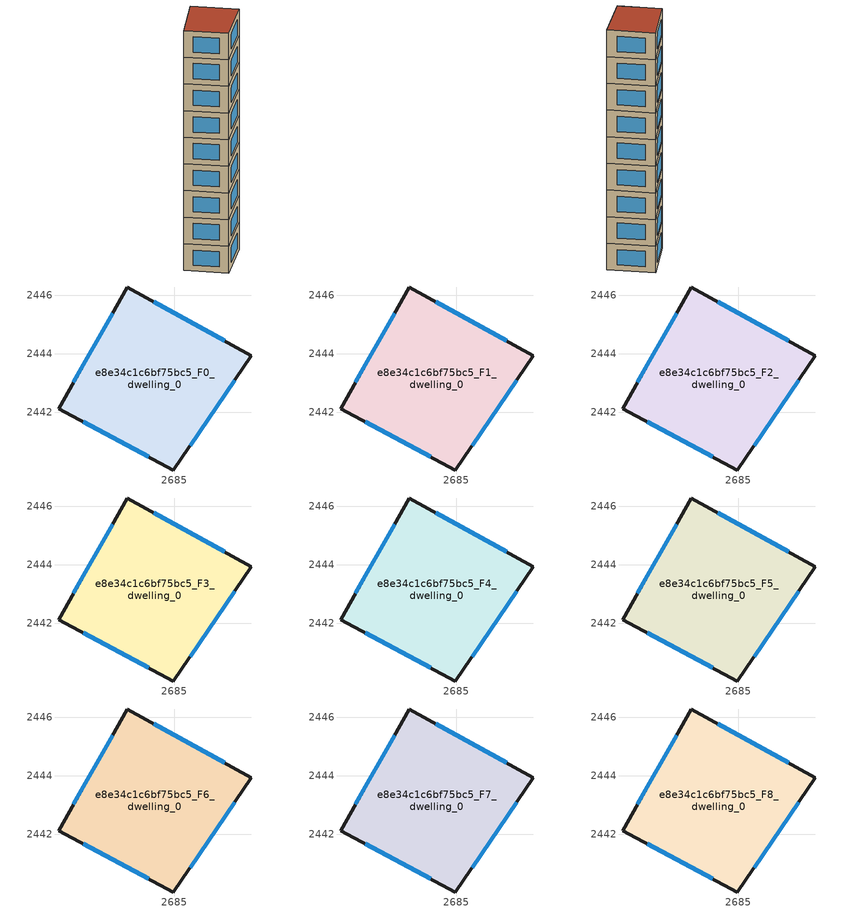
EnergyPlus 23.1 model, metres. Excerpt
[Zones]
e8e34c1c6bf75bc5_F0_dwelling_0
 floor ground (EU_floor_Construction): 2687.62,2443.93 2684.97,2440.04 2681.05,2442.13 2683.4,2446.27 z0
 wall outside (EU_wall_Construction): 2687.62,2443.93 2683.4,2446.27 2681.05,2442.13 2684.97,2440.04 2687.62,2443.93 z0:3
 window (EU_Window_Construction): 2686.72,2444.43 2684.3,2445.77 / 2685.53,2440.87 2687.05,2443.1 / 2681.89,2441.68 2684.13,2440.49 / 2682.89,2445.39 2681.55,2443.02 z0.64:2.36
e8e34c1c6bf75bc5_F1_dwelling_0
 floor to e8e34c1c6bf75bc5_F0_dwelling_0 (EU_floor_Construction): 2687.62,2443.93 2684.96,2440.04 2681.05,2442.13 2683.4,2446.27 z3
 wall outside (EU_wall_Construction): 2687.62,2443.93 2683.4,2446.27 2681.05,2442.13 2684.97,2440.04 2687.62,2443.93 z3:6
 window (EU_Window_Construction): 2686.72,2444.43 2684.3,2445.77 / 2685.53,2440.87 2687.05,2443.1 / 2681.89,2441.68 2684.13,2440.49 / 2682.89,2445.39 2681.55,2443.02 z3.64:5.36
e8e34c1c6bf75bc5_F2_dwelling_0
 floor to e8e34c1c6bf75bc5_F1_dwelling_0 (EU_floor_Construction): 2687.62,2443.93 2684.96,2440.04 2681.05,2442.13 2683.4,2446.27 z6
 wall outside (EU_wall_Construction): 2687.62,2443.93 2683.4,2446.27 2681.05,2442.13 2684.97,2440.04 2687.62,2443.93 z6:9
 window (EU_Window_Construction): 2686.72,2444.43 2684.3,2445.77 / 2685.53,2440.87 2687.05,2443.1 / 2681.89,2441.68 2684.13,2440.49 / 2682.89,2445.39 2681.55,2443.02 z6.64:8.36
e8e34c1c6bf75bc5_F3_dwelling_0
 floor to e8e34c1c6bf75bc5_F2_dwelling_0 (EU_floor_Construction): 2687.62,2443.93 2684.96,2440.04 2681.05,2442.13 2683.4,2446.27 z9
 wall outside (EU_wall_Construction): 2687.62,2443.93 2683.4,2446.27 2681.05,2442.13 2684.97,2440.04 2687.62,2443.93 z9:12
 window (EU_Window_Construction): 2686.72,2444.43 2684.3,2445.77 / 2685.53,2440.87 2687.05,2443.1 / 2681.89,2441.68 2684.13,2440.49 / 2682.89,2445.39 2681.55,2443.02 z9.64:11.36
e8e34c1c6bf75bc5_F4_dwelling_0
 floor to e8e34c1c6bf75bc5_F3_dwelling_0 (EU_floor_Construction): 2687.62,2443.93 2684.96,2440.04 2681.05,2442.13 2683.4,2446.27 z12
 wall outside (EU_wall_Construction): 2687.62,2443.93 2683.4,2446.27 2681.05,2442.13 2684.97,2440.04 2687.62,2443.93 z12:15
 window (EU_Window_Construction): 2686.72,2444.43 2684.3,2445.77 / 2685.53,2440.87 2687.05,2443.1 / 2681.89,2441.68 2684.13,2440.49 / 2682.89,2445.39 2681.55,2443.02 z12.64:14.36
e8e34c1c6bf75bc5_F5_dwelling_0
 floor to e8e34c1c6bf75bc5_F4_dwelling_0 (EU_floor_Construction): 2687.62,2443.93 2684.96,2440.04 2681.05,2442.13 2683.4,2446.27 z15
 wall outside (EU_wall_Construction): 2687.62,2443.93 2683.4,2446.27 2681.05,2442.13 2684.97,2440.04 2687.62,2443.93 z15:18
 window (EU_Window_Construction): 2686.72,2444.43 2684.3,2445.77 / 2685.53,2440.87 2687.05,2443.1 / 2681.89,2441.68 2684.13,2440.49 / 2682.89,2445.39 2681.55,2443.02 z15.64:17.36
e8e34c1c6bf75bc5_F6_dwelling_0
 floor to e8e34c1c6bf75bc5_F5_dwelling_0 (EU_floor_Construction): 2687.62,2443.93 2684.96,2440.04 2681.05,2442.13 2683.4,2446.27 z18
 wall outside (EU_wall_Construction): 2687.62,2443.93 2683.4,2446.27 2681.05,2442.13 2684.97,2440.04 2687.62,2443.93 z18:21
 window (EU_Window_Construction): 2686.72,2444.43 2684.3,2445.77 / 2685.53,2440.87 2687.05,2443.1 / 2681.89,2441.68 2684.13,2440.49 / 2682.89,2445.39 2681.55,2443.02 z18.64:20.36
e8e34c1c6bf75bc5_F7_dwelling_0
 floor to e8e34c1c6bf75bc5_F6_dwelling_0 (EU_floor_Construction): 2687.62,2443.93 2684.96,2440.04 2681.05,2442.13 2683.4,2446.27 z21
 wall outside (EU_wall_Construction): 2687.62,2443.93 2683.4,2446.27 2681.05,2442.13 2684.97,2440.04 2687.62,2443.93 z21:24
 window (EU_Window_Construction): 2686.72,2444.43 2684.3,2445.77 / 2685.53,2440.87 2687.05,2443.1 / 2681.89,2441.68 2684.13,2440.49 / 2682.89,2445.39 2681.55,2443.02 z21.64:23.36
e8e34c1c6bf75bc5_F8_dwelling_0
 floor to e8e34c1c6bf75bc5_F7_dwelling_0 (EU_floor_Construction): 2687.62,2443.93 2684.96,2440.04 2681.05,2442.13 2683.4,2446.27 z24
 wall outside (EU_wall_Construction): 2687.62,2443.93 2683.4,2446.27 2681.05,2442.13 2684.97,2440.04 2687.62,2443.93 z24:27
 window (EU_Window_Construction): 2686.72,2444.43 2684.3,2445.77 / 2685.53,2440.87 2687.05,2443.1 / 2681.89,2441.68 2684.13,2440.49 / 2682.89,2445.39 2681.55,2443.02 z24.64:26.36
 roof outside (EU_roof_Construction): 2684.97,2440.04 2687.62,2443.93 2683.4,2446.27 2681.05,2442.13 z27
[Building]
EU S2 Campaign: North Axis=0; Terrain=City; Solar Distribution=FullExterior
[Site:Location]
Yerevan-Zvartnots.Intl.AP: Latitude=40.15; Longitude=44.383; Time Zone=4; Elevation=854
[SizingPeriod:WeatherFileDays]
AnnualSizingPeriod: Begin Month=1; Begin Day of Month=1; End Month=12; End Day of Month=31; Day of Week for Start Day=Monday; Use Weather File Daylight Saving Period=No; Use Weather File Rain and Snow Indicators=No
[MATERIAL]
EU_InternalMass_Material: Roughness=MediumRough; Thickness=0.1; Conductivity=1; Density=1800; Specific Heat=900; Thermal Absorptance=0.9; Solar Absorptance=0.7; Visible Absorptance=0.7
[MATERIAL:NOMASS] Roughness=MediumRough; Thermal Absorptance=0.9; Solar Absorptance=0.7; Visible Absorptance=0.7
Name | Thermal Resistance
EU_wall_NoMass | 1.05043
EU_roof_NoMass | 1.45357
EU_floor_NoMass | 0.478065
[WINDOWMATERIAL:SIMPLEGLAZINGSYSTEM]
EU_Window_SimpleGlazing: UFactor=2.5566; Solar Heat Gain Coefficient=0.75; Visible Transmittance=0.75
[CONSTRUCTION]
EU_wall_Construction: EU_wall_NoMass
EU_roof_Construction: EU_roof_NoMass
EU_floor_Construction: EU_floor_NoMass
EU_Window_Construction: EU_Window_SimpleGlazing
EU_InternalMass_Construction: EU_InternalMass_Material
[ZONE] Type=1; Multiplier=1; Ceiling Height=autocalculate; Volume=65.7081; Floor Area=autocalculate; Part of Total Floor Area=Yes
e8e34c1c6bf75bc5_F0_dwelling_0; e8e34c1c6bf75bc5_F1_dwelling_0; e8e34c1c6bf75bc5_F2_dwelling_0; e8e34c1c6bf75bc5_F3_dwelling_0; e8e34c1c6bf75bc5_F4_dwelling_0; e8e34c1c6bf75bc5_F5_dwelling_0; e8e34c1c6bf75bc5_F6_dwelling_0; e8e34c1c6bf75bc5_F7_dwelling_0; e8e34c1c6bf75bc5_F8_dwelling_0
[INTERNALMASS] Construction=EU_InternalMass_Construction; Surface Area=21.9026
Name | Zone or ZoneList
e8e34c1c6bf75bc5_F0_dwelling_0_EU_InternalMass | e8e34c1c6bf75bc5_F0_dwelling_0
e8e34c1c6bf75bc5_F1_dwelling_0_EU_InternalMass | e8e34c1c6bf75bc5_F1_dwelling_0
e8e34c1c6bf75bc5_F2_dwelling_0_EU_InternalMass | e8e34c1c6bf75bc5_F2_dwelling_0
e8e34c1c6bf75bc5_F3_dwelling_0_EU_InternalMass | e8e34c1c6bf75bc5_F3_dwelling_0
e8e34c1c6bf75bc5_F4_dwelling_0_EU_InternalMass | e8e34c1c6bf75bc5_F4_dwelling_0
e8e34c1c6bf75bc5_F5_dwelling_0_EU_InternalMass | e8e34c1c6bf75bc5_F5_dwelling_0
e8e34c1c6bf75bc5_F6_dwelling_0_EU_InternalMass | e8e34c1c6bf75bc5_F6_dwelling_0
e8e34c1c6bf75bc5_F7_dwelling_0_EU_InternalMass | e8e34c1c6bf75bc5_F7_dwelling_0
e8e34c1c6bf75bc5_F8_dwelling_0_EU_InternalMass | e8e34c1c6bf75bc5_F8_dwelling_0
[OTHEREQUIPMENT] Fuel Type=Electricity; Design Level Calculation Method=Watts/Area; Power per Zone Floor Area=1; Fraction Latent=0; Fraction Radiant=0; Fraction Lost=0; Carbon Dioxide Generation Rate=0; EndUse Subcategory=EU_Step8_InternalGains
Name | Zone or ZoneList or Space or SpaceList | Schedule
EU_Step8_InternalGain_e8e34c1c6bf75bc5_F0_dwelling_0_f000 | e8e34c1c6bf75bc5_F0_dwelling_0 | EU_Step8_GainSchedule_e8e34c1c6bf75bc5_F0_dwelling_0_f000
EU_Step8_InternalGain_e8e34c1c6bf75bc5_F1_dwelling_0_f000 | e8e34c1c6bf75bc5_F1_dwelling_0 | EU_Step8_GainSchedule_e8e34c1c6bf75bc5_F1_dwelling_0_f000
EU_Step8_InternalGain_e8e34c1c6bf75bc5_F2_dwelling_0_f000 | e8e34c1c6bf75bc5_F2_dwelling_0 | EU_Step8_GainSchedule_e8e34c1c6bf75bc5_F2_dwelling_0_f000
EU_Step8_InternalGain_e8e34c1c6bf75bc5_F3_dwelling_0_f000 | e8e34c1c6bf75bc5_F3_dwelling_0 | EU_Step8_GainSchedule_e8e34c1c6bf75bc5_F3_dwelling_0_f000
EU_Step8_InternalGain_e8e34c1c6bf75bc5_F4_dwelling_0_f000 | e8e34c1c6bf75bc5_F4_dwelling_0 | EU_Step8_GainSchedule_e8e34c1c6bf75bc5_F4_dwelling_0_f000
EU_Step8_InternalGain_e8e34c1c6bf75bc5_F5_dwelling_0_f000 | e8e34c1c6bf75bc5_F5_dwelling_0 | EU_Step8_GainSchedule_e8e34c1c6bf75bc5_F5_dwelling_0_f000
EU_Step8_InternalGain_e8e34c1c6bf75bc5_F6_dwelling_0_f000 | e8e34c1c6bf75bc5_F6_dwelling_0 | EU_Step8_GainSchedule_e8e34c1c6bf75bc5_F6_dwelling_0_f000
EU_Step8_InternalGain_e8e34c1c6bf75bc5_F7_dwelling_0_f000 | e8e34c1c6bf75bc5_F7_dwelling_0 | EU_Step8_GainSchedule_e8e34c1c6bf75bc5_F7_dwelling_0_f000
EU_Step8_InternalGain_e8e34c1c6bf75bc5_F8_dwelling_0_f000 | e8e34c1c6bf75bc5_F8_dwelling_0 | EU_Step8_GainSchedule_e8e34c1c6bf75bc5_F8_dwelling_0_f000
[ZONEVENTILATION:DESIGNFLOWRATE] Schedule=EU_AlwaysOn; Design Flow Rate Calculation Method=AirChanges/Hour; Air Changes per Hour=0.557805; Ventilation Type=Natural; Fan Pressure Rise=0; Fan Total Efficiency=1; Constant Term Coefficient=1; Temperature Term Coefficient=0; Velocity Term Coefficient=0; Velocity Squared Term Coefficient=0; Minimum Indoor Temperature=-100; Maximum Indoor Temperature=100; Delta Temperature=-100; Minimum Outdoor Temperature=-100; Maximum Outdoor Temperature=100; Maximum Wind Speed=40
Name | Zone or ZoneList or Space or SpaceList
EU_ConstantAir_e8e34c1c6bf75bc5_F0_dwelling_0 | e8e34c1c6bf75bc5_F0_dwelling_0
EU_ConstantAir_e8e34c1c6bf75bc5_F1_dwelling_0 | e8e34c1c6bf75bc5_F1_dwelling_0
EU_ConstantAir_e8e34c1c6bf75bc5_F2_dwelling_0 | e8e34c1c6bf75bc5_F2_dwelling_0
EU_ConstantAir_e8e34c1c6bf75bc5_F3_dwelling_0 | e8e34c1c6bf75bc5_F3_dwelling_0
EU_ConstantAir_e8e34c1c6bf75bc5_F4_dwelling_0 | e8e34c1c6bf75bc5_F4_dwelling_0
EU_ConstantAir_e8e34c1c6bf75bc5_F5_dwelling_0 | e8e34c1c6bf75bc5_F5_dwelling_0
EU_ConstantAir_e8e34c1c6bf75bc5_F6_dwelling_0 | e8e34c1c6bf75bc5_F6_dwelling_0
EU_ConstantAir_e8e34c1c6bf75bc5_F7_dwelling_0 | e8e34c1c6bf75bc5_F7_dwelling_0
EU_ConstantAir_e8e34c1c6bf75bc5_F8_dwelling_0 | e8e34c1c6bf75bc5_F8_dwelling_0
[HVACTEMPLATE:THERMOSTAT] Constant Heating Setpoint=20; Constant Cooling Setpoint=50
EU_HeatOnly_e8e34c1c6bf75bc5_F0_dwelling_0; EU_HeatOnly_e8e34c1c6bf75bc5_F1_dwelling_0; EU_HeatOnly_e8e34c1c6bf75bc5_F2_dwelling_0; EU_HeatOnly_e8e34c1c6bf75bc5_F3_dwelling_0; EU_HeatOnly_e8e34c1c6bf75bc5_F4_dwelling_0; EU_HeatOnly_e8e34c1c6bf75bc5_F5_dwelling_0; EU_HeatOnly_e8e34c1c6bf75bc5_F6_dwelling_0; EU_HeatOnly_e8e34c1c6bf75bc5_F7_dwelling_0; EU_HeatOnly_e8e34c1c6bf75bc5_F8_dwelling_0
[HVACTEMPLATE:ZONE:IDEALLOADSAIRSYSTEM] System Availability Schedule=EU_AlwaysOn; Maximum Heating Supply Air Temperature=50; Minimum Cooling Supply Air Temperature=13; Maximum Heating Supply Air Humidity Ratio=0.0156; Minimum Cooling Supply Air Humidity Ratio=0.0077; Heating Limit=NoLimit; Cooling Limit=NoLimit; Heating Availability Schedule=EU_AlwaysOn; Cooling Availability Schedule=EU_CoolingOff; Dehumidification Control Type=ConstantSensibleHeatRatio; Cooling Sensible Heat Ratio=0.7; Dehumidification Setpoint=60; Humidification Control Type=None; Humidification Setpoint=30; Outdoor Air Method=None; Outdoor Air Flow Rate per Person=0.00944; Outdoor Air Flow Rate per Zone Floor Area=0; Outdoor Air Flow Rate per Zone=0; Demand Controlled Ventilation Type=None; Outdoor Air Economizer Type=NoEconomizer; Heat Recovery Type=None; Sensible Heat Recovery Effectiveness=0.7; Latent Heat Recovery Effectiveness=0.65
Name | Template Thermostat
e8e34c1c6bf75bc5_F0_dwelling_0 | EU_HeatOnly_e8e34c1c6bf75bc5_F0_dwelling_0
e8e34c1c6bf75bc5_F1_dwelling_0 | EU_HeatOnly_e8e34c1c6bf75bc5_F1_dwelling_0
e8e34c1c6bf75bc5_F2_dwelling_0 | EU_HeatOnly_e8e34c1c6bf75bc5_F2_dwelling_0
e8e34c1c6bf75bc5_F3_dwelling_0 | EU_HeatOnly_e8e34c1c6bf75bc5_F3_dwelling_0
e8e34c1c6bf75bc5_F4_dwelling_0 | EU_HeatOnly_e8e34c1c6bf75bc5_F4_dwelling_0
e8e34c1c6bf75bc5_F5_dwelling_0 | EU_HeatOnly_e8e34c1c6bf75bc5_F5_dwelling_0
e8e34c1c6bf75bc5_F6_dwelling_0 | EU_HeatOnly_e8e34c1c6bf75bc5_F6_dwelling_0
e8e34c1c6bf75bc5_F7_dwelling_0 | EU_HeatOnly_e8e34c1c6bf75bc5_F7_dwelling_0
e8e34c1c6bf75bc5_F8_dwelling_0 | EU_HeatOnly_e8e34c1c6bf75bc5_F8_dwelling_0
[SIZING:ZONE] Zone Cooling Design Supply Air Temperature Input Method=SupplyAirTemperature; Zone Cooling Design Supply Air Temperature=13; Zone Heating Design Supply Air Temperature Input Method=SupplyAirTemperature; Zone Heating Design Supply Air Temperature=50; Zone Cooling Design Supply Air Humidity Ratio=0.008; Zone Heating Design Supply Air Humidity Ratio=0.008; Cooling Design Air Flow Method=DesignDay; Cooling Design Air Flow Rate=0; Cooling Minimum Air Flow per Zone Floor Area=0.000762; Cooling Minimum Air Flow=0; Cooling Minimum Air Flow Fraction=0.2; Heating Design Air Flow Method=DesignDay; Heating Design Air Flow Rate=0; Heating Maximum Air Flow per Zone Floor Area=0.002032; Heating Maximum Air Flow=0.141576; Heating Maximum Air Flow Fraction=0.3; Account for Dedicated Outdoor Air System=No; Dedicated Outdoor Air System Control Strategy=NeutralSupplyAir; Dedicated Outdoor Air Low Setpoint Temperature for Design=autosize; Dedicated Outdoor Air High Setpoint Temperature for Design=autosize; Zone Load Sizing Method=Sensible Load Only No Latent Load; Zone Latent Cooling Design Supply Air Humidity Ratio Input Method=HumidityRatioDifference; Zone Cooling Design Supply Air Humidity Ratio Difference=0.005; Zone Latent Heating Design Supply Air Humidity Ratio Input Method=HumidityRatioDifference; Zone Humidification Design Supply Air Humidity Ratio Difference=0.005
e8e34c1c6bf75bc5_F0_dwelling_0; e8e34c1c6bf75bc5_F1_dwelling_0; e8e34c1c6bf75bc5_F2_dwelling_0; e8e34c1c6bf75bc5_F3_dwelling_0; e8e34c1c6bf75bc5_F4_dwelling_0; e8e34c1c6bf75bc5_F5_dwelling_0; e8e34c1c6bf75bc5_F6_dwelling_0; e8e34c1c6bf75bc5_F7_dwelling_0; e8e34c1c6bf75bc5_F8_dwelling_0
[SCHEDULE:CONSTANT]
Name | Hourly Value
EU_AlwaysOn | 1
EU_CoolingOff | 0
[SCHEDULE:FILE] Column Number=1; Rows to Skip at Top=0; Number of Hours of Data=8760; Column Separator=Comma; Interpolate to Timestep=No; Minutes per Item=60; Adjust Schedule for Daylight Savings=Yes
Name | File
EU_Step8_GainSchedule_e8e34c1c6bf75bc5_F0_dwelling_0_f000 | ../../schedules/e8e34c1c6bf75bc5/e8e34c1c6bf75bc5_F0_dwelling_0_f000_gain.csv
EU_Step8_GainSchedule_e8e34c1c6bf75bc5_F1_dwelling_0_f000 | ../../schedules/e8e34c1c6bf75bc5/e8e34c1c6bf75bc5_F1_dwelling_0_f000_gain.csv
EU_Step8_GainSchedule_e8e34c1c6bf75bc5_F2_dwelling_0_f000 | ../../schedules/e8e34c1c6bf75bc5/e8e34c1c6bf75bc5_F2_dwelling_0_f000_gain.csv
EU_Step8_GainSchedule_e8e34c1c6bf75bc5_F3_dwelling_0_f000 | ../../schedules/e8e34c1c6bf75bc5/e8e34c1c6bf75bc5_F3_dwelling_0_f000_gain.csv
EU_Step8_GainSchedule_e8e34c1c6bf75bc5_F4_dwelling_0_f000 | ../../schedules/e8e34c1c6bf75bc5/e8e34c1c6bf75bc5_F4_dwelling_0_f000_gain.csv
EU_Step8_GainSchedule_e8e34c1c6bf75bc5_F5_dwelling_0_f000 | ../../schedules/e8e34c1c6bf75bc5/e8e34c1c6bf75bc5_F5_dwelling_0_f000_gain.csv
EU_Step8_GainSchedule_e8e34c1c6bf75bc5_F6_dwelling_0_f000 | ../../schedules/e8e34c1c6bf75bc5/e8e34c1c6bf75bc5_F6_dwelling_0_f000_gain.csv
EU_Step8_GainSchedule_e8e34c1c6bf75bc5_F7_dwelling_0_f000 | ../../schedules/e8e34c1c6bf75bc5/e8e34c1c6bf75bc5_F7_dwelling_0_f000_gain.csv
EU_Step8_GainSchedule_e8e34c1c6bf75bc5_F8_dwelling_0_f000 | ../../schedules/e8e34c1c6bf75bc5/e8e34c1c6bf75bc5_F8_dwelling_0_f000_gain.csv
